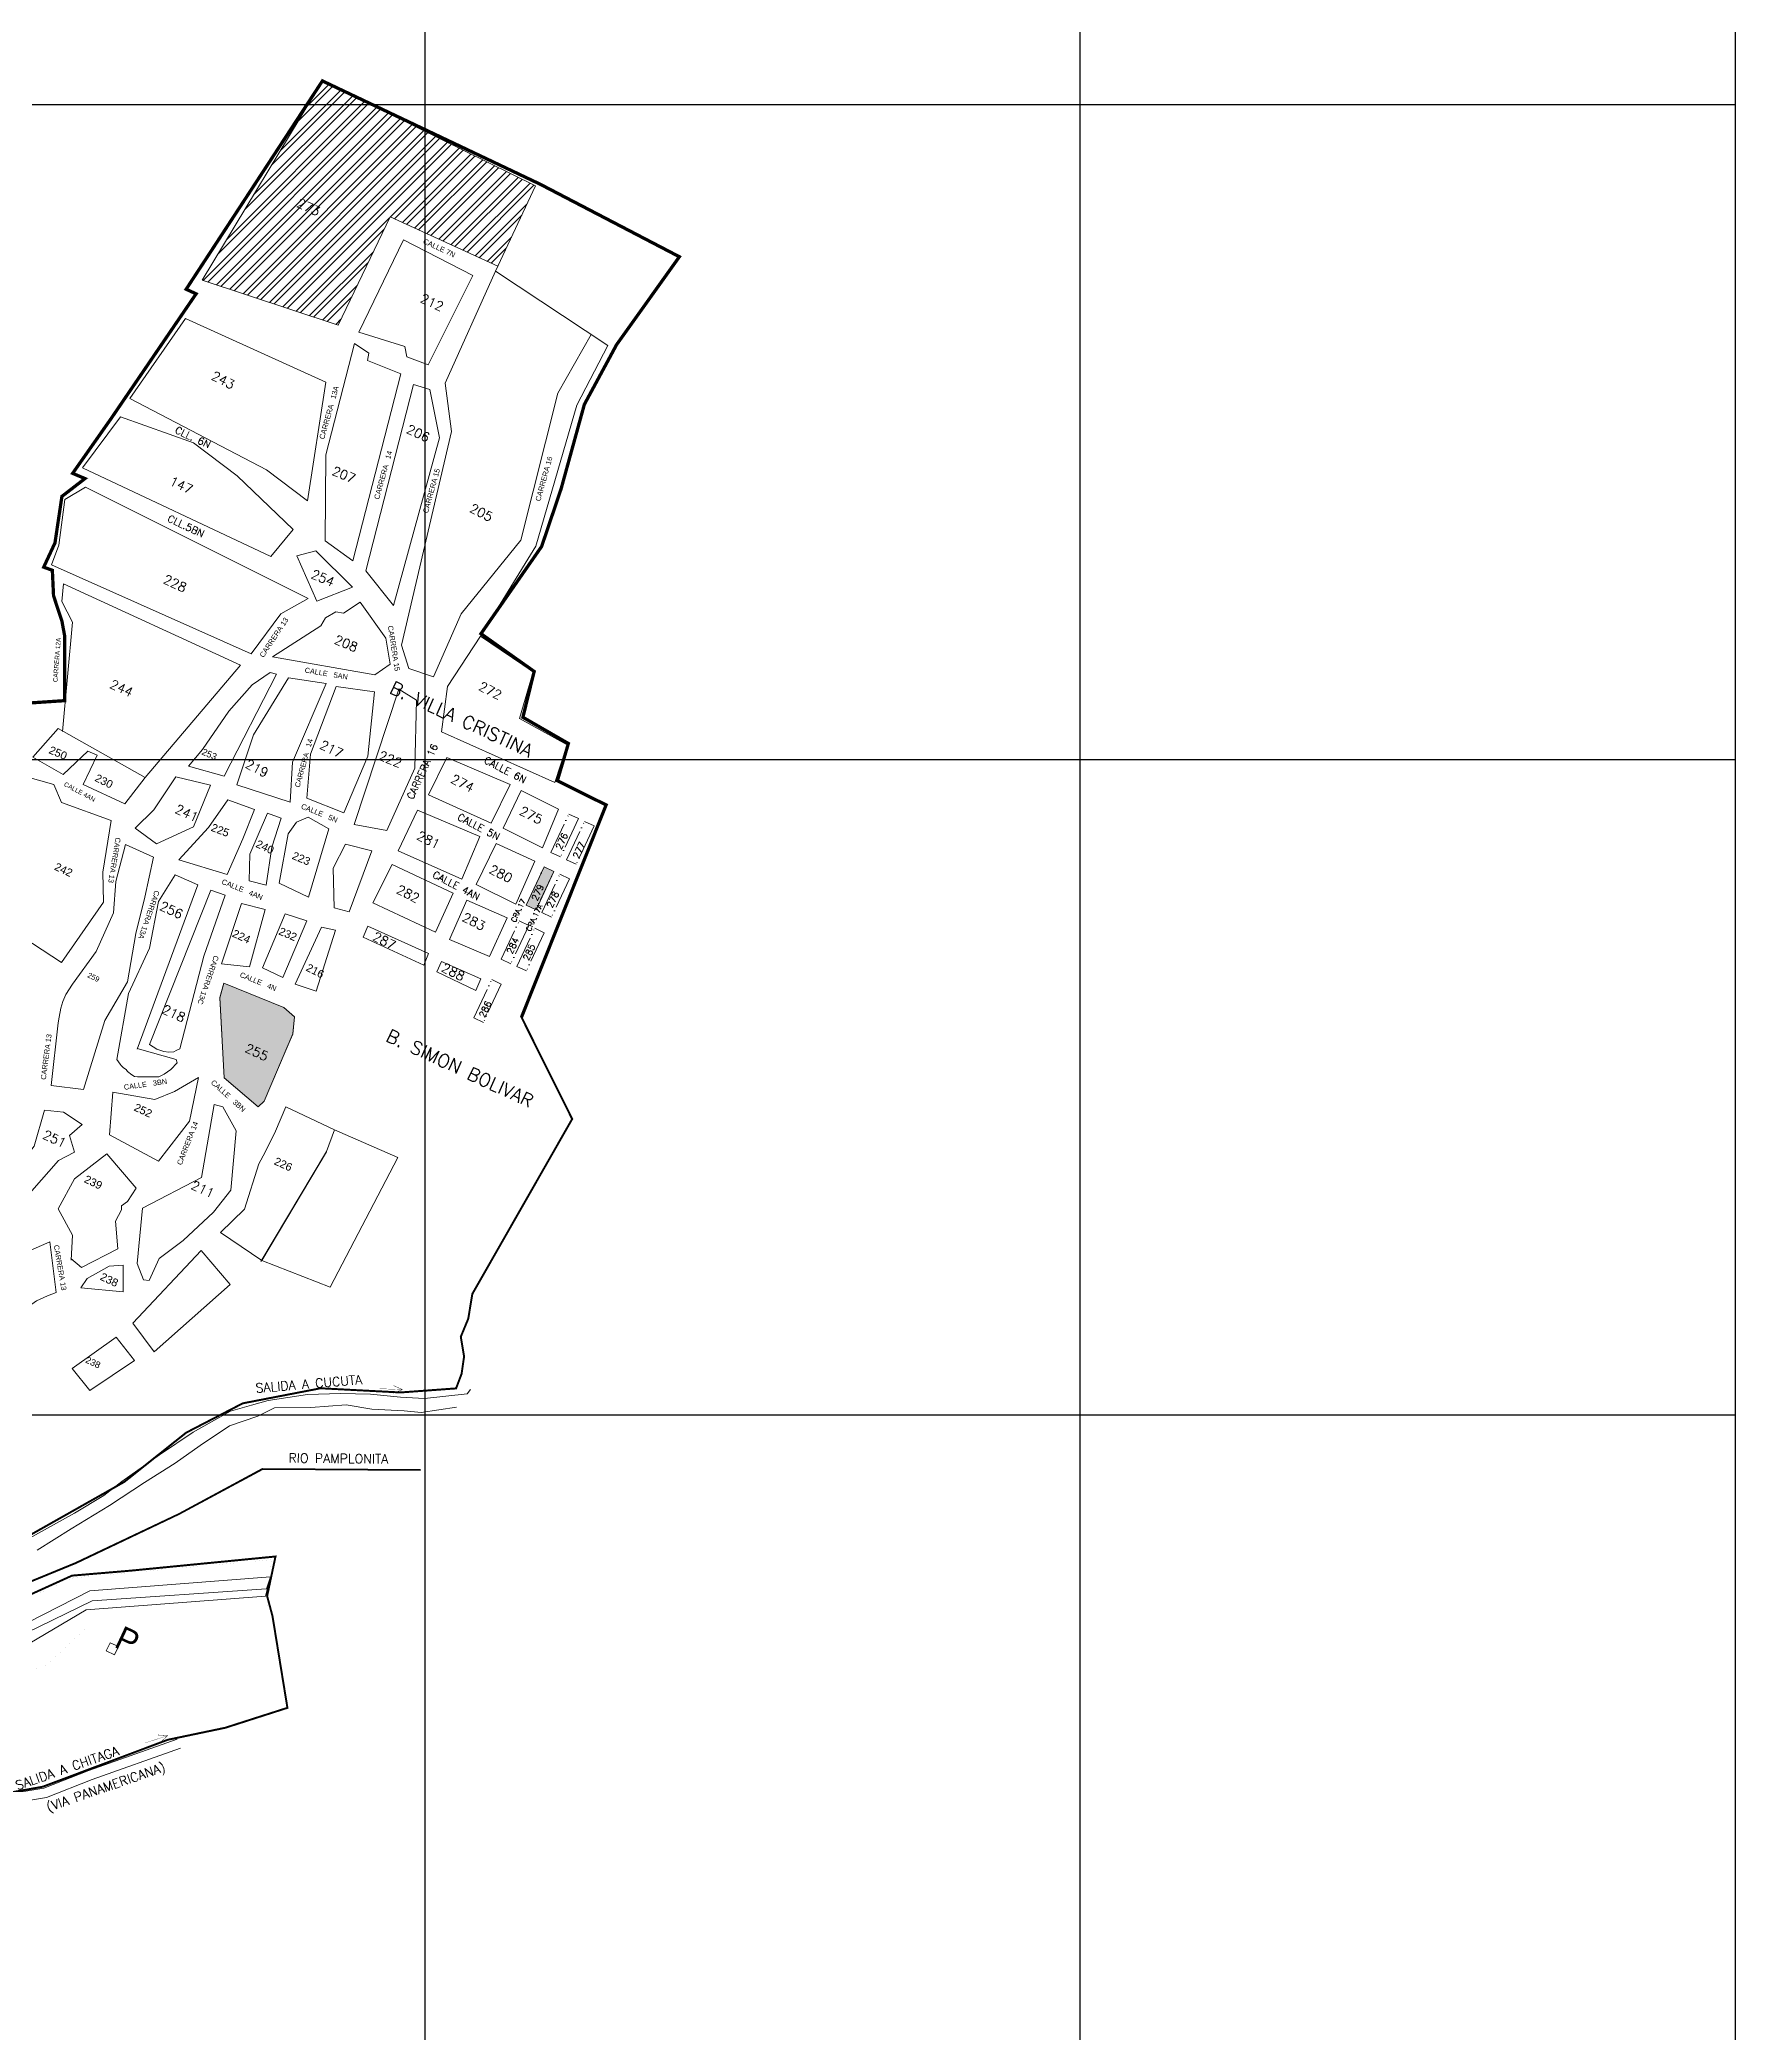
# Model space of a CAD drawing. Header units: millimetres. Extents: x 1479 to 6479, y -838 to 6662.
# Drawn here: x 5185 to 6479, y 3691 to 5212 of the extents above; entities that cross this region are included whole.
import ezdxf

# ---------------------------------------------------------------- set-up
doc = ezdxf.new("R2010")
doc.units = ezdxf.units.MM
doc.linetypes.add('ACAD_ISO05W100', pattern=[34, 24, -3, 0.5, -3, 0.5, -3])
for name, color, linetype, lineweight in [('CONVENCIONES', 7, 'Continuous', 5), ('Institucional', 5, 'Continuous', 20), ('MANZANAS', 254, 'Continuous', 5), ('Residencial', 6, 'Continuous', 20)]:
    doc.layers.add(name, color=color, linetype=linetype, lineweight=lineweight)
for name, color, linetype in [('DIRECCION', 7, 'Continuous'), ('Leyenda', 7, 'Continuous'), ('Rejilla', 9, 'Continuous'), ('RIO-PAMPLONITA', 5, 'ACAD_ISO05W100'), ('TEXTOBARRIOS', 7, 'Continuous'), ('TEXTOFINAL', 7, 'Continuous'), ('TEXTOMANZANA', 7, 'Continuous'), ('TEXTOSITIOS', 7, 'Continuous')]:
    doc.layers.add(name, color=color, linetype=linetype)
doc.styles.add('60', font='romans.shx', dxfattribs={"height": 5.44})
doc.styles.add('80', font='romans.shx', dxfattribs={"height": 7.04})
doc.styles.add('CONVENCIONES', font='symap.shx', dxfattribs={"height": 15})
doc.styles.get("Standard").update_dxf_attribs({"font": 'arial.ttf'})

# ---------------------------------------------------------------- blocks, each defined once
blk = doc.blocks.new('CARLOS')
at = {"layer": 'TEXTOFINAL', "width": 32.275, "attachment_point": 1, "style": '80'}
for s, insert, char_height, rotation in [('272', (1158965.1, 1308796.1), 7.04, 358), ('274', (1158975.8, 1308723.1), 7.04, 358), ('275', (1159033.5, 1308723.1), 7.04, 358), ('276', (1159069.5, 1308704.8), 5, 90.1659), ('277', (1159084.3, 1308704.1), 5, 90.1659), ('281', (1158970.5, 1308672.9), 7.04, 358), ('280', (1159031.5, 1308672.9), 7.04, 358), ('279', (1159069.4, 1308661.5), 5, 90.1659), ('278', (1159082.2, 1308661.5), 5, 90.1659), ('282', (1158973.8, 1308629.1), 7.04, 358), ('283', (1159028.2, 1308631.1), 7.04, 358), ('284', (1159069.4, 1308616.7), 5, 90.1659), ('285', (1159082.8, 1308617.4), 5, 90.1659), ('287', (1158972.5, 1308588.9), 7.04, 358), ('288', (1159030.2, 1308589.6), 7.04, 358), ('286', (1159070.8, 1308563.8), 5, 90.1659)]:
    blk.add_mtext(s, dxfattribs=dict(at, insert=insert, char_height=char_height, rotation=rotation))

msp = doc.modelspace()

# ---------------------------------------------------------------- hatches: boundary and pattern name
at = {"layer": 'Leyenda', "transparency": 33554508}
h = msp.add_hatch(color=5, dxfattribs=at)
h.dxf.hatch_style = 1
h.paths.add_polyline_path([(5577.7, 4576.9), (5570.4, 4580.3), (5556.7, 4551), (5564.1, 4547.6)])
h.paths.add_polyline_path([(5565.6, 4552.3), (5571.9, 4566), (5565.1, 4569.2), (5558.8, 4555.5)], flags=24)
h.paths.add_polyline_path([(5560.7, 4529.9), (5571.5, 4553.1), (5566, 4555.7), (5555.2, 4532.5)], flags=9)
h = msp.add_hatch(color=5, dxfattribs=at)
h.dxf.hatch_style = 1
h.paths.add_polyline_path([(5379.7, 4465.9), (5371.7, 4473), (5325.8, 4491.6), (5322.8, 4480.7), (5326, 4419.3), (5352, 4397.3), (5356.7, 4401.6), (5378.4, 4452.8)])
h.paths.add_polyline_path([(5339.9, 4438.3), (5359.5, 4429.1), (5364, 4438.7), (5344.4, 4447.8)], flags=24)
at = {"layer": 'MANZANAS'}
h = msp.add_hatch(dxfattribs=at)
h.set_pattern_fill('ANSI32', color=256, style=0)
h.set_pattern_definition([(45, (-1153888.358, -1303476.425), (-6.73519209, 6.73519209), []), (45, (-1153883.867, -1303476.425), (-6.73519209, 6.73519209), [])])
h.paths.add_polyline_path([(5401.1, 5180.2), (5309.3, 5028.1), (5413.2, 4993.9), (5452.7, 5076.5), (5535, 5038.7), (5535.2, 5039.2), (5563.6, 5100.1)])
h.paths.add_polyline_path([(5379.4, 5083.2), (5399, 5074), (5403.5, 5083.6), (5383.9, 5092.8)], flags=24)

# ---------------------------------------------------------------- linework, layer by layer
at = {"layer": 'Institucional'}
for points in [[(5570.4, 4580.3), (5577.7, 4576.9), (5564.1, 4547.6), (5556.7, 4551), (5570.4, 4580.3)], [(5326, 4419.3), (5352, 4397.3), (5356.7, 4401.6), (5378.4, 4452.8), (5379.7, 4465.9), (5371.7, 4473), (5325.8, 4491.6), (5322.7, 4480.4), (5326, 4419.3)]]:
    msp.add_lwpolyline(points, dxfattribs=at)
at = {"layer": 'MANZANAS'}
for points in [[(5309.3, 5028.1), (5413.2, 4993.9), (5452.7, 5076.5), (5535, 5038.7), (5563.6, 5100.1), (5401.1, 5180.2), (5309.3, 5028.1)], [(5533.1, 5034.9), (5494.8, 4949.6), (5499.5, 4912.6), (5461.5, 4749.6), (5467.1, 4731.7), (5485.9, 4725.5), (5507, 4773.5), (5552.4, 4829.7), (5580.7, 4941.9), (5606.1, 4986.6)], [(5521.7, 4756.3), (5521.7, 4756.3), (5521.7, 4756.3), (5521.7, 4756.3), (5521.7, 4756.3), (5564, 4825.1), (5595.3, 4932.8), (5618.9, 4978.2), (5533.1, 5034.9), (5535.2, 5039.2)], [(5265.9, 4648.5), (5338.6, 4734.4), (5203.5, 4796.4), (5202.3, 4782.9), (5210.3, 4767.1), (5202.7, 4683.7)], [(5368.1, 4568), (5390.4, 4557.2), (5406.1, 4609.3), (5390.1, 4618.2), (5381.2, 4614.5), (5375, 4605.5)], [(5368.1, 4568), (5375, 4605.5)], [(5259.7, 4441.6), (5289.4, 4433.2), (5290.2, 4430.8), (5285.5, 4425.8), (5280.4, 4422.1), (5276.2, 4420), (5271.6, 4420.2), (5265.8, 4420.2), (5263.3, 4420.1), (5260, 4420), (5257.7, 4420.4), (5255.7, 4421.7), (5252.4, 4424.1), (5251.3, 4425.6), (5249.3, 4427), (5247.4, 4428.8), (5246.7, 4429.7), (5245.4, 4431.5), (5244.2, 4433.4), (5253.1, 4483.8), (5269.1, 4518.3), (5276, 4553.9), (5288.8, 4574.3), (5306, 4566.6), (5259.8, 4441.1)], [(5354.9, 4279.9), (5323.3, 4301.4), (5341.7, 4319.2), (5352.5, 4353.6), (5357.4, 4362.6), (5365.2, 4378.7), (5373.1, 4397.1), (5410.2, 4379.6), (5404.2, 4363.1), (5354, 4279.1)], [(5410.2, 4379.6), (5458.6, 4358.5)], [(5209.1, 4281.4), (5217.2, 4274.7), (5244.9, 4288.8), (5243.1, 4309.9), (5247.8, 4318.7), (5247.8, 4321.7), (5252.4, 4325), (5259, 4335), (5236.7, 4361.3), (5212, 4342.3), (5199.4, 4319.3), (5210.3, 4299.3), (5209.4, 4280.1)], [(5404.1, 4362.9), (5354.9, 4279.9), (5407, 4259.6), (5458.6, 4358.5)], [(5272.7, 4210.2), (5256.5, 4232), (5308.5, 4287.5), (5330.7, 4261.7)], [(5272.7, 4210.2), (5330.7, 4261.7)], [(4997.1, 3974.9), (5021.2, 3979.5), (5040.1, 3988.7), (5049.7, 3994.6), (5077.4, 4015.3), (5102.8, 4031.1), (5112.2, 4037), (5148.5, 4051.8), (5177.6, 4068), (5212, 4087.2), (5234.3, 4100.6), (5248.1, 4111.2), (5276.8, 4131.7), (5302.5, 4148.9), (5330.9, 4164.9), (5346.9, 4169.4), (5359.7, 4173.1), (5389.8, 4177.7), (5414.9, 4178.5), (5437.8, 4177.8), (5460.7, 4175.6), (5479.1, 4174.7), (5511.5, 4178.2), (5514, 4181.5)], [(5183.4, 4058.8), (5209.3, 4075.2), (5238.7, 4093), (5265.4, 4110.5), (5288.6, 4125.3), (5307.7, 4138.6), (5330.3, 4153.7), (5351.8, 4161.2), (5364.6, 4167.4), (5392.3, 4167.7), (5419.1, 4169.7), (5438.9, 4166.5), (5463.5, 4165.2), (5476.4, 4164), (5503.5, 4168.1)], [(5183.4, 4058.8), (5209.3, 4075.2), (5238.7, 4093), (5265.4, 4110.5), (5288.6, 4125.3), (5307.7, 4138.6), (5330.3, 4153.7), (5351.8, 4161.2), (5364.6, 4167.4), (5392.3, 4167.7), (5419.1, 4169.7), (5438.9, 4166.5), (5463.5, 4165.2), (5476.4, 4164), (5503.5, 4168.1)], [(5183.4, 4058.8), (5209.3, 4075.2), (5238.7, 4093), (5265.4, 4110.5), (5288.6, 4125.3), (5307.7, 4138.6), (5330.3, 4153.7), (5351.8, 4161.2), (5364.6, 4167.4), (5392.3, 4167.7), (5419.1, 4169.7), (5438.9, 4166.5), (5463.5, 4165.2), (5476.4, 4164), (5503.5, 4168.1)], [(5165.4, 3990.8), (5225.3, 4020.2), (5358.3, 4029.3), (5361.4, 4038.6), (5223.6, 4027.9), (5164.3, 3997.4)], [(5170.9, 3983.8), (5220.9, 4013.4), (5357.6, 4023.7), (5361.4, 4038.6), (5223.6, 4027.9), (5164.3, 3997.4)], [(5126.7, 3867), (5188.6, 3877.1), (5222.9, 3890.6), (5290.3, 3914.7)], [(5127.7, 3859.7), (5190.6, 3870), (5225.4, 3883.8), (5292.7, 3907.8)]]:
    msp.add_lwpolyline(points, dxfattribs=at)
for points in [[(5428.8, 4988.5), (5464, 4977.6), (5465.5, 4969.7), (5481.8, 4963.4), (5515.9, 5031.8), (5463, 5058.8)], [(5254.1, 4937.8), (5358.4, 4883.3), (5389.8, 4859.6), (5403.7, 4950.2), (5296.7, 4998.9)], [(5403.2, 4829.3), (5424.3, 4813.8), (5461, 4956.6), (5435.6, 4966.8), (5436.6, 4972.4), (5425.7, 4979.7), (5403.8, 4894.8)], [(5434.3, 4806.2), (5455.3, 4779.9), (5490.4, 4907.8), (5483, 4944.7), (5470.6, 4948.4)], [(5218.1, 4884.9), (5361.7, 4817.2), (5378.8, 4837.9), (5336, 4878.7), (5302.7, 4903.9), (5246.9, 4923.8)], [(5194.3, 4810.8), (5346.6, 4742.9), (5369.4, 4773.4), (5390.3, 4785.2), (5220.2, 4870.2), (5204.5, 4860.6), (5200, 4826)], [(5396.8, 4783.1), (5424, 4793.8), (5396.1, 4821.5), (5381.7, 4817.7)], [(5363.1, 4740.7), (5400, 4764.3), (5403.4, 4770.3), (5411.4, 4775.1), (5417.3, 4774), (5429.9, 4782.3), (5449.5, 4754.9), (5452.8, 4735), (5441, 4727)], [(5492, 4683.3), (5578.4, 4644.7), (5587.8, 4673.5), (5551.4, 4693.7), (5562, 4729.1), (5521.7, 4756.3), (5496.6, 4718)], [(5298.8, 4657.3), (5326.2, 4649.5), (5366, 4727.4), (5361.3, 4728.7), (5347.5, 4719.3), (5329.7, 4699.1), (5309.5, 4670)], [(5335.7, 4643), (5376.5, 4629.6), (5378.3, 4660.2), (5404, 4720.2), (5375.2, 4724.7), (5348.5, 4681)], [(5389.1, 4632.7), (5417.4, 4621.6), (5435.7, 4664.8), (5440.9, 4713.9), (5411.6, 4718.1), (5392, 4666.3)], [(5425.4, 4612.6), (5450.3, 4608.1), (5471.5, 4655.8), (5472.8, 4707.6), (5459.3, 4715.9)], [(5199.5, 4685.9), (5180.1, 4664), (5203.2, 4650.8), (5222, 4668.6), (5229.3, 4665.5), (5218.4, 4643.1), (5250.2, 4628.4), (5265.9, 4648.5)], [(5482, 4635.4), (5529.8, 4613.7), (5544.4, 4643.1), (5496, 4663.8)], [(5176.4, 4648.8), (5196.2, 4643.3), (5202.1, 4629.4), (5239.8, 4615.8), (5233.4, 4576.2), (5234, 4553.3), (5202, 4507.4), (5150.1, 4541.2)], [(5258.2, 4609.9), (5274.5, 4597.9), (5302.6, 4610.9), (5315.8, 4642.6), (5289.2, 4649), (5272.4, 4624)], [(5539, 4609.9), (5569.1, 4594.9), (5581.2, 4624.5), (5552.7, 4638.6)], [(5291.5, 4585.8), (5328.3, 4574.6), (5340.4, 4601.8), (5349.3, 4624.2), (5329, 4631.6), (5314.2, 4610.4)], [(5459, 4592.5), (5473.6, 4623.6), (5521.1, 4603.4), (5507.5, 4571)], [(5345.2, 4569.6), (5358.2, 4566.3), (5362.4, 4595.5), (5369.7, 4617.5), (5359.1, 4621.4), (5345.8, 4590.1)], [(5194.2, 4413.6), (5218.8, 4410.4), (5235, 4463.2), (5252.4, 4492.6), (5258.8, 4529.6), (5265.6, 4557.2), (5272.2, 4587.7), (5250.8, 4597.5), (5243.4, 4569.2), (5241.7, 4545.2), (5228.4, 4515.7), (5210.4, 4490.9), (5205.4, 4482.9), (5202.9, 4477.6), (5201.4, 4472.5), (5200.1, 4465.6), (5199.4, 4461.3)], [(5410, 4549.2), (5421.5, 4546.1), (5438.7, 4592.7), (5418.7, 4597.6), (5409.3, 4579.4)], [(5533.7, 4598.2), (5518.5, 4566.9), (5548.8, 4551.8), (5563.3, 4584.7)], [(5439.5, 4553), (5487.4, 4530.6), (5500.8, 4560.3), (5454.4, 4582.1)], [(5269.1, 4444.7), (5274.8, 4441.1), (5280, 4439.4), (5284, 4439), (5287.8, 4439.3), (5289.6, 4440.1), (5292.2, 4441.4), (5310.5, 4512.2), (5327, 4558.7), (5316, 4562.6)], [(5324, 4506.4), (5345.5, 4504), (5357.4, 4547.7), (5339.3, 4552.4)], [(5498.1, 4524.9), (5528.6, 4511.9), (5542, 4541.5), (5511.2, 4554.9)], [(5355.3, 4503.2), (5370.8, 4495.9), (5389.1, 4539.1), (5372.7, 4544.6)], [(5380.4, 4490.7), (5396.3, 4485.6), (5411, 4532), (5400.3, 4534.2)], [(5432.1, 4526.6), (5435.8, 4535.1), (5482, 4514.1), (5478.6, 4505.3)], [(5488.5, 4500.3), (5492.1, 4508), (5522.1, 4495), (5518.1, 4486.1)], [(5325.8, 4491.6), (5322.8, 4480.7), (5326, 4419.3), (5352, 4397.3), (5356.7, 4401.6), (5374.6, 4444), (5378.4, 4452.7), (5379.7, 4465.9), (5371.7, 4473)], [(5238.7, 4375.8), (5241.2, 4408.4), (5257.3, 4405.5), (5273.1, 4402.8), (5288.2, 4408.9), (5306.5, 4419.6), (5299.6, 4386.2), (5276.1, 4355.7)], [(5170.4, 4353.4), (5179.3, 4333.2), (5199.6, 4356.2), (5211.9, 4362.5), (5208.2, 4375.2), (5217.8, 4383.8), (5203.5, 4393.2), (5189.1, 4394.6), (5181.2, 4367.2)], [(5264.5, 4265.1), (5259.7, 4277.7), (5263.8, 4319.8), (5308.8, 4343.2), (5318.5, 4399.1), (5325.1, 4397.2), (5335.4, 4378.9), (5331.2, 4333.5), (5317.9, 4316.7), (5294.8, 4295.2), (5276.5, 4281.5), (5268.9, 4264.6)], [(5193.2, 4294.2), (5173.9, 4285.7), (5157.1, 4285.6), (5131, 4284.8), (5115.4, 4284.4), (5112.1, 4282.5), (5099.6, 4249.7), (5091.5, 4207.6), (5093.1, 4197.5), (5099.1, 4192.3), (5114.9, 4200.7), (5182.9, 4249.1), (5191.4, 4253), (5197.8, 4255.6)], [(5216.7, 4259.1), (5221.5, 4266.2), (5238.3, 4275.5), (5249.1, 4276.4), (5249.1, 4256.1)], [(5223.6, 4180.8), (5210, 4197.6), (5243.7, 4221.5), (5257.6, 4203.6)], [(5239, 3988.2), (5245.4, 3985.2), (5242.5, 3979), (5236.1, 3982)]]:
    msp.add_lwpolyline(points, close=True, dxfattribs=at)
at = {"layer": 'MANZANAS', "linetype": 'ACAD_ISO05W100'}
for points in [[(5589.2, 4620.6), (5596.5, 4617.2), (5582.8, 4587.9), (5575.5, 4591.3)], [(5601.1, 4615), (5608.4, 4611.6), (5594.8, 4582.3), (5587.4, 4585.7)], [(5570.4, 4580.3), (5577.7, 4576.9), (5564.1, 4547.6), (5556.7, 4551)], [(5582.3, 4574.8), (5589.6, 4571.3), (5576, 4542), (5568.6, 4545.5)], [(5551.2, 4539.1), (5558.5, 4535.7), (5544.8, 4506.4), (5537.5, 4509.8)], [(5563.1, 4533.6), (5570.4, 4530.1), (5556.8, 4500.9), (5549.4, 4504.3)], [(5530.3, 4494.3), (5537.6, 4490.9), (5523.9, 4461.6), (5516.6, 4465)]]:
    msp.add_lwpolyline(points, close=True, dxfattribs=at)
at = {"layer": 'MANZANAS', "const_width": 0.01}
for points in [[(5360.5, 4039.2), (5362.7, 4051.6), (5211.2, 4037.7), (5021.8, 3953), (4992.6, 3952), (4962.9, 3951.8)], [(5360.5, 4039.2), (5362.7, 4051.6), (5211.2, 4037.7), (5021.8, 3953), (4992.6, 3952), (4962.9, 3951.8)], [(4872.5, 3927.8), (4928.7, 3842.3), (4965.9, 3867.9), (4950.8, 3895.1), (5023.6, 3910.4), (5094.8, 3949.1), (5189, 3969.6), (5222.4, 4000.7), (5361, 4010.6), (5357.6, 4023.7)], [(4872.5, 3927.8), (4928.7, 3842.3), (4965.9, 3867.9), (4950.8, 3895.1), (5023.6, 3910.4), (5094.8, 3949.1), (5189, 3969.6), (5222.4, 4000.7), (5361, 4010.6), (5357.6, 4023.7)]]:
    msp.add_lwpolyline(points, dxfattribs=at)
at = {"layer": 'Rejilla'}
for p, q in [((5479.2, 6662.2), (5479.2, -337.8)), ((5479.2, 6662.2), (5479.2, -837.8)), ((5979.2, 6662.2), (5979.2, -337.8)), ((5979.2, 6662.2), (5979.2, -337.8)), ((5979.2, 6662.2), (5979.2, -837.8)), ((5979.2, 6662.2), (5979.2, -837.8)), ((6479.2, 6662.2), (6479.2, -837.8)), ((6479.2, 6662.2), (6479.2, -837.8)), ((1479.2, 5162.2), (5979.2, 5162.2)), ((1479.2, 5162.2), (6479.2, 5162.2)), ((1479.2, 4662.2), (5979.2, 4662.2)), ((1479.2, 4662.2), (6479.2, 4662.2)), ((1479.2, 4162.2), (5979.2, 4162.2)), ((1479.2, 4162.2), (6479.2, 4162.2))]:
    msp.add_line(p, q, dxfattribs=at)
at = {"layer": 'Residencial'}
for points in [[(5156.5, 4058.2, 1.5, 1.5, 0), (5250, 4111, 1.5, 1.5, 0), (5297.1, 4148.5, 1.5, 1.5, 0), (5340.3, 4170.9, 1.5, 1.5, 0), (5399.7, 4182.4, 1.5, 1.5, 0), (5460.7, 4179.2, 1.5, 1.5, 0), (5503.1, 4182.3, 1.5, 1.5, 0), (5507.3, 4193.4, 1.5, 1.5, 0), (5509.2, 4206.6, 1.5, 1.5, 0), (5506.7, 4221.7, 1.5, 1.5, 0), (5512.4, 4235.5, 1.5, 1.5, 0), (5512.4, 4235.5, 1.5, 1.5, 0), (5515.5, 4254.4, 1.5, 1.5, 0), (5591.7, 4387.9, 1.5, 1.5, 0), (5553, 4465.6, 2.5, 2.5, 0), (5617.6, 4627.6, 2.5, 2.5, 0), (5580.4, 4646.1, 2.5, 2.5, 0), (5588.8, 4674.5, 2.5, 2.5, 0), (5554.1, 4694.5, 2.5, 2.5, 0), (5562.7, 4729.5, 2.5, 2.5, 0), (5522.1, 4758.3, 2.5, 2.5, 0), (5568.4, 4824.9, 2.5, 2.5, 0), (5583.2, 4868.7, 2.5, 2.5, 0), (5601, 4933.3, 2.5, 2.5, 0), (5625.6, 4978.9, 2.5, 2.5, 0), (5673.5, 5046, 2.5, 2.5, 0), (5567.2, 5101.4, 2.5, 2.5, 0), (5401.1, 5180.2, 2.5, 2.5, 0), (5297.1, 5021.2, 2.5, 2.5, 0), (5304.7, 5017.7, 2.5, 2.5, 0), (5239.9, 4922.6, 2.5, 2.5, 0), (5210.5, 4880.7, 2.5, 2.5, 0), (5219.9, 4876.7, 2.5, 2.5, 0), (5202.3, 4863.1, 2.5, 2.5, 0), (5197, 4827.6, 2.5, 2.5, 0), (5188.4, 4809.1, 2.5, 2.5, 0), (5195, 4806.7, 2.5, 2.5, 0), (5195.9, 4787.3, 2.5, 2.5, 0), (5195.9, 4787.3, 2.5, 2.5, 0), (5202.3, 4767.9, 2.5, 2.5, 0), (5204.3, 4757.1, 2.5, 2.5, 0), (5204.3, 4707.2, 2.5, 2.5, 0), (5160.7, 4704.3, 2.5, 2.5, 0)], [(5089.3, 3860.7, 1.5, 1.5, 0), (5187.7, 3878.3, 1.5, 1.5, 0), (5187.7, 3878.3, 1.5, 1.5, 0), (5283, 3914.1, 1.5, 1.5, 0), (5327, 3923.3, 1.5, 1.5, 0), (5374.4, 3938.5, 1.5, 1.5, 0), (5363, 4008.5, 1.5, 1.5, 0), (5358.9, 4023.8, 1.5, 1.5, 0), (5365.3, 4054, 1.5, 1.5, 0), (5254.8, 4043.2, 1.5, 1.5, 0), (5210, 4039.4, 1.5, 1.5, 0), (5116.3, 3996.8, 1.5, 1.5, 0)]]:
    msp.add_lwpolyline(points, format="xyseb", dxfattribs=at)
at = {"layer": 'RIO-PAMPLONITA', "linetype": 'ByBlock'}
for points in [[(4962.7, 3954.3), (5019.2, 3960.2), (5040.4, 3970), (5109.8, 4007.1), (5213, 4049.4), (5291.7, 4086.7), (5355.4, 4121.2), (5476, 4120.5)], [(4962.8, 3953.8), (5019.4, 3959.7), (5040.7, 3969.6), (5110, 4006.7), (5213.2, 4048.9), (5291.9, 4086.2), (5355.6, 4120.7), (5476, 4120)]]:
    msp.add_lwpolyline(points, dxfattribs=at)
at = {"layer": 'TEXTOSITIOS'}
for points, const_width in [([(5444.1, 4182.1), (5462.2, 4181.4)], 0.2), ([(5462.2, 4181.4), (5455, 4178.6)], 0.3), ([(5462.2, 4181.4), (5455.2, 4184.5)], 0.3), ([(5265.9, 3911.7), (5283.1, 3917.3)], 0.2), ([(5283.1, 3917.3), (5275.5, 3917.8)], 0.3), ([(5283.1, 3917.3), (5277.3, 3912.2)], 0.3)]:
    msp.add_lwpolyline(points, dxfattribs=dict(at, const_width=const_width))

# ---------------------------------------------------------------- block references
at = {"rotation": 335}
msp.add_blockref('CARLOS', (-1597977.5, -691650.2), dxfattribs=at)

# ---------------------------------------------------------------- texts
at = {"layer": 'CONVENCIONES', "style": 'CONVENCIONES'}
msp.add_text('P', height=18, rotation=335, dxfattribs=at).set_placement((5241.3, 3985.3))
at = {"layer": 'DIRECCION', "style": '60'}
for s, height, rotation, p in [('CLL. 6N', 5.45, 335, (5288.1, 4911.8)), ('CLL.5BN', 5.45, 335, (5282.3, 4844.3)), ('CARRERA 16', 5.45, 65, (5470.2, 4631.3)), ('CALLE 6N', 5.45, 332.5063, (5523.9, 4660)), ('CALLE 5N', 5.45, 332.5063, (5503.6, 4616.6)), ('CALLE 4AN', 5.45, 332.5063, (5484.6, 4572.7)), ('CRA.17', 4, 65, (5548.4, 4537.6)), ('CRA.17A', 4, 65, (5559.9, 4530.7))]:
    msp.add_text(s, height=height, rotation=rotation, dxfattribs=at).set_placement(p)
at = {"layer": 'DIRECCION', "attachment_point": 1}
for s, insert, char_height, width, rotation in [('CALLE 7N', (5479.1, 5060.1), 4, 55.124, 334.9913), ('CARRERA   13A', (5398.6, 4907.4), 4, 55.124, 74.4693), ('CARRERA   14}', (5440.4, 4861.5), 4, 55.124, 74.4693), ('CARRERA 13}', (5352.8, 4741.9), 4, 48.874, 56.6364), ('CARRERA 15}', (5454.9, 4764.8), 4, 49.809, 278.9451), ('CARRERA 12A', (5195.4, 4721.5), 3.5, 39.934, 85.62), ('CALLE   5AN', (5388, 4732.6), 4, 46.892, 350.5731), ('CARRERA   14}', (5379.8, 4641.7), 4, 55.124, 74.4693), ('CALLE 4AN', (5205.1, 4645.4), 3.5, 37.135, 331.7569), ('CALLE   5N}', (5385.9, 4628.8), 4, 46.892, 337.7897), ('CARRERA 13', (5247.2, 4602.4), 4, 46.892, 260.7411), ('CARRERA 13A', (5277, 4561.5), 4, 46.892, 250.9749), ('CALLE   4AN', (5325.3, 4571.2), 4, 46.892, 337.7897), ('CARRERA 13C', (5322.2, 4511.8), 4, 46.892, 250.9749), ('CALLE   4N', (5339.2, 4500.2), 4, 46.892, 337.7897), ('CARRERA 13}', (5186, 4418.2), 4, 37.591, 82.5655), ('CALLE   3BN', (5249.3, 4414.1), 4, 46.892, 7.9845), ('CALLE   3BN', (5318.3, 4418.2), 4, 46.892, 317.8374), ('CARRERA 14}', (5289.9, 4353.8), 4, 37.591, 68.5519), ('CARRERA 13', (5200, 4292.1), 4, 37.591, 279.7382)]:
    msp.add_mtext(s, dxfattribs=dict(at, insert=insert, char_height=char_height, width=width, rotation=rotation))
at = {"layer": 'DIRECCION', "color": 7, "char_height": 4, "width": 41.231, "attachment_point": 1, "rotation": 74.4853}
for s, insert in [('CARRERA 15}', (5477.7, 4851)), ('CARRERA 16', (5563.5, 4860.1))]:
    msp.add_mtext(s, dxfattribs=dict(at, insert=insert))
at = {"layer": 'TEXTOBARRIOS', "style": '80'}
for s, p in [('B. VILLA CRISTINA', (5451.6, 4713.4)), ('B. SIMON BOLIVAR', (5448.8, 4447.8))]:
    msp.add_text(s, height=10, rotation=335, dxfattribs=at).set_placement(p)
at = {"layer": 'TEXTOMANZANA', "style": '80'}
for s, p in [('273', (5380.8, 5084.5)), ('147', (5283.7, 4872.3)), ('228', (5278.9, 4797.3)), ('241', (5287.9, 4622)), ('256', (5276.1, 4548)), ('218', (5278, 4469.1)), ('255', (5341.3, 4439.5)), ('251', (5187, 4373.4)), ('211', (5300.1, 4334.9))]:
    msp.add_text(s, height=7.05, rotation=335, dxfattribs=at).set_placement(p)
at = {"layer": 'TEXTOMANZANA', "char_height": 7.04, "attachment_point": 1, "style": '80'}
for s, insert, width, rotation in [('212}', (5478, 5018.1), 38.73, 335.0663), (' 243}', (5314.6, 4961.3), 32.275, 332.9028), (' 206}', (5463.2, 4920.4), 41.943, 334.6482), ('207}', (5410.4, 4886.4), 29.585, 337.7607), (' 205}', (5511.6, 4860.2), 32.275, 333), ('254}', (5394.5, 4807.6), 50.925, 336.8843), ('208}', (5412.2, 4757.6), 45.339, 337.5047), ('244}', (5241.1, 4723.7), 59.817, 335), ('217}', (5401.5, 4677.4), 44.206, 334.0999), ('222}', (5445.9, 4669.2), 45.339, 337.5047), ('219}', (5344.7, 4662.8), 50.986, 332.9915)]:
    msp.add_mtext(s, dxfattribs=dict(at, insert=insert, width=width, rotation=rotation))
at = {"layer": 'TEXTOMANZANA', "attachment_point": 1}
for s, insert, char_height, width, rotation in [('250}', (5194.1, 4672.8), 6, 44.964, 337.1189), ('253}', (5310.5, 4670.9), 5, 41.689, 336.3868), (' 230}', (5227.4, 4652.6), 6, 38.649, 333.5667), (' 225}', (5315.5, 4614.5), 6, 39.132, 339.0083), ('240}', (5352.2, 4601.2), 6, 26.896, 335.1703), (' 242}', (5196.4, 4584.8), 6, 41.935, 335.0714), ('223}', (5379.7, 4592.2), 6, 26.896, 337.1032), (' 224}', (5332.1, 4533.8), 6, 26.896, 335.3264), ('232}', (5369.5, 4534.5), 6, 26.896, 336.7631), ('216}', (5390.7, 4506.8), 6, 27.727, 333), ('259}', (5223.1, 4499.9), 4, 26.896, 334.3561), (' 252}', (5257.1, 4401.1), 6, 53.093, 335), ('226}', (5366.1, 4359), 6, 64.985, 335.8204), ('239}', (5221.2, 4345.3), 6, 54.539, 334.7468), ('238}', (5233.4, 4270.9), 6, 54.28, 334.8047), (' 238}', (5220.1, 4207.6), 5, 26.896, 335.0075)]:
    msp.add_mtext(s, dxfattribs=dict(at, insert=insert, char_height=char_height, width=width, rotation=rotation))
at = {"layer": 'TEXTOSITIOS', "style": '80'}
for s, rotation, p in [('SALIDA A CUCUTA', 4.6364, (5350.4, 4179)), ('RIO PAMPLONITA', 359.4542, (5375.2, 4125.7)), ('SALIDA A CHITAGA', 19.1537, (5168.3, 3875.6)), ('(VIA PANAMERICANA)', 19.1537, (5191.9, 3859.2))]:
    msp.add_text(s, height=7, rotation=rotation, dxfattribs=at).set_placement(p)

doc.saveas('drawing.dxf')
